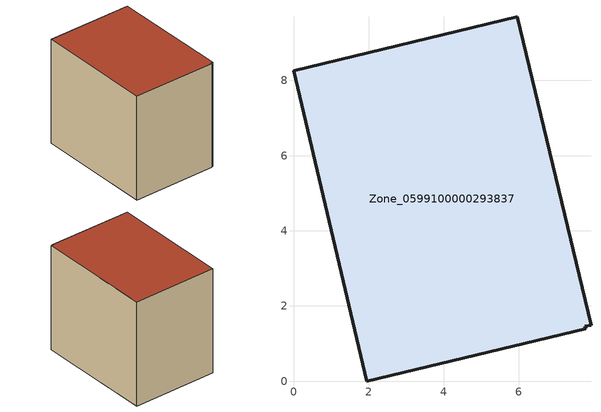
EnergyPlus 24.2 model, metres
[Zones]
Zone_0599100000293837
 floor ground (C_G): 7.92,1.49 7.76,1.46 7.77,1.39 1.95,0 0,8.26 5.95,9.69 z0
 wall outside (C_F): 7.92,1.49 5.95,9.69 0,8.26 1.95,0 7.77,1.39 7.76,1.46 7.92,1.49 z0:7.65
 roof outside (C_R): 7.76,1.46 7.92,1.49 5.95,9.69 0,8.26 1.95,0 7.77,1.39 z7.65
[BUILDING]
Pand.0599100000293837: North Axis=0; Terrain=City; Loads Convergence Tolerance Value=0.04; Temperature Convergence Tolerance Value=0.4; Solar Distribution=FullExterior; Maximum Number of Warmup Days=25; Minimum Number of Warmup Days=1
[Site:Location]
Rotterdam.The.Hague.AP_ZH_NLD Design_Conditions: Latitude=51.96; Longitude=4.45; Time Zone=1; Elevation=-4.5
[SITE:GROUNDTEMPERATURE:BUILDINGSURFACE]
18, 18, 18, 18, 18, 18, 18, 18, 18, 18, 18, 18
[MATERIAL] Thermal Absorptance=0.9; Solar Absorptance=0.7; Visible Absorptance=0.7
Name | Roughness | Thickness | Conductivity | Density | Specific Heat
G.TC.1965-1974 | MediumSmooth | 0.15 | 0.882353 | 540 | 1210
F.TC.1965-1974 | Rough | 0.3 | 0.697674 | 1920 | 840
R.TC.1965-1974 | MediumRough | 0.2 | 0.232558 | 1500 | 1000
[CONSTRUCTION]
C_G: G.TC.1965-1974
C_F: F.TC.1965-1974
C_R: R.TC.1965-1974
[ZONE]
Zone_0599100000293837: Type=1; Multiplier=1; Ceiling Height=Autocalculate; Volume=Autocalculate; Floor Area=autocalculate; Part of Total Floor Area=Yes
[ZONEINFILTRATION:DESIGNFLOWRATE]
Infil_Zone_0599100000293837: Zone or ZoneList or Space or SpaceList=Zone_0599100000293837; Schedule=AlwaysOn; Design Flow Rate Calculation Method=Flow/Area; Flow Rate per Floor Area=0.003; Constant Term Coefficient=1; Temperature Term Coefficient=0; Velocity Term Coefficient=0; Velocity Squared Term Coefficient=0
[HVACTEMPLATE:ZONE:IDEALLOADSAIRSYSTEM]
Zone_0599100000293837: Maximum Heating Supply Air Temperature=50; Minimum Cooling Supply Air Temperature=13; Maximum Heating Supply Air Humidity Ratio=0.0156; Minimum Cooling Supply Air Humidity Ratio=0.0077; Heating Limit=NoLimit; Cooling Limit=NoLimit; Dehumidification Control Type=ConstantSensibleHeatRatio; Cooling Sensible Heat Ratio=0.7; Dehumidification Setpoint=60; Humidification Control Type=None; Humidification Setpoint=30; Outdoor Air Method=None; Outdoor Air Flow Rate per Person=0.00944; Outdoor Air Flow Rate per Zone Floor Area=0; Outdoor Air Flow Rate per Zone=0; Demand Controlled Ventilation Type=None; Outdoor Air Economizer Type=NoEconomizer; Heat Recovery Type=None; Sensible Heat Recovery Effectiveness=0.7; Latent Heat Recovery Effectiveness=0.65
[ZONECONTROL:THERMOSTAT]
ThermostatControl_Zone_0599100000293837: Zone or ZoneList=Zone_0599100000293837; Control Type Schedule=DualSetpointControlType; Control 1=Thermostat_Zone_0599100000293837; Temperature Difference Between Cutout And Setpoint=0
[THERMOSTATSETPOINT:DUALSETPOINT]
Thermostat_Zone_0599100000293837: Heating Setpoint Temperature Schedule=HeatingSetpoint_Zone_0599100000293837; Cooling Setpoint Temperature Schedule=CoolingSetpoint_Zone_0599100000293837
[SCHEDULE:COMPACT]
HeatingSetpoint_Zone_0599100000293837: Through: 12/31, For: AllDays, Until: 24:00, 21
CoolingSetpoint_Zone_0599100000293837: Through: 12/31, For: AllDays, Until: 24:00, 24
DualSetpointControlType: Through: 12/31, For: AllDays, Until: 24:00, 4
AlwaysOn: Through: 12/31, For: AllDays, Until: 24:00, 1
